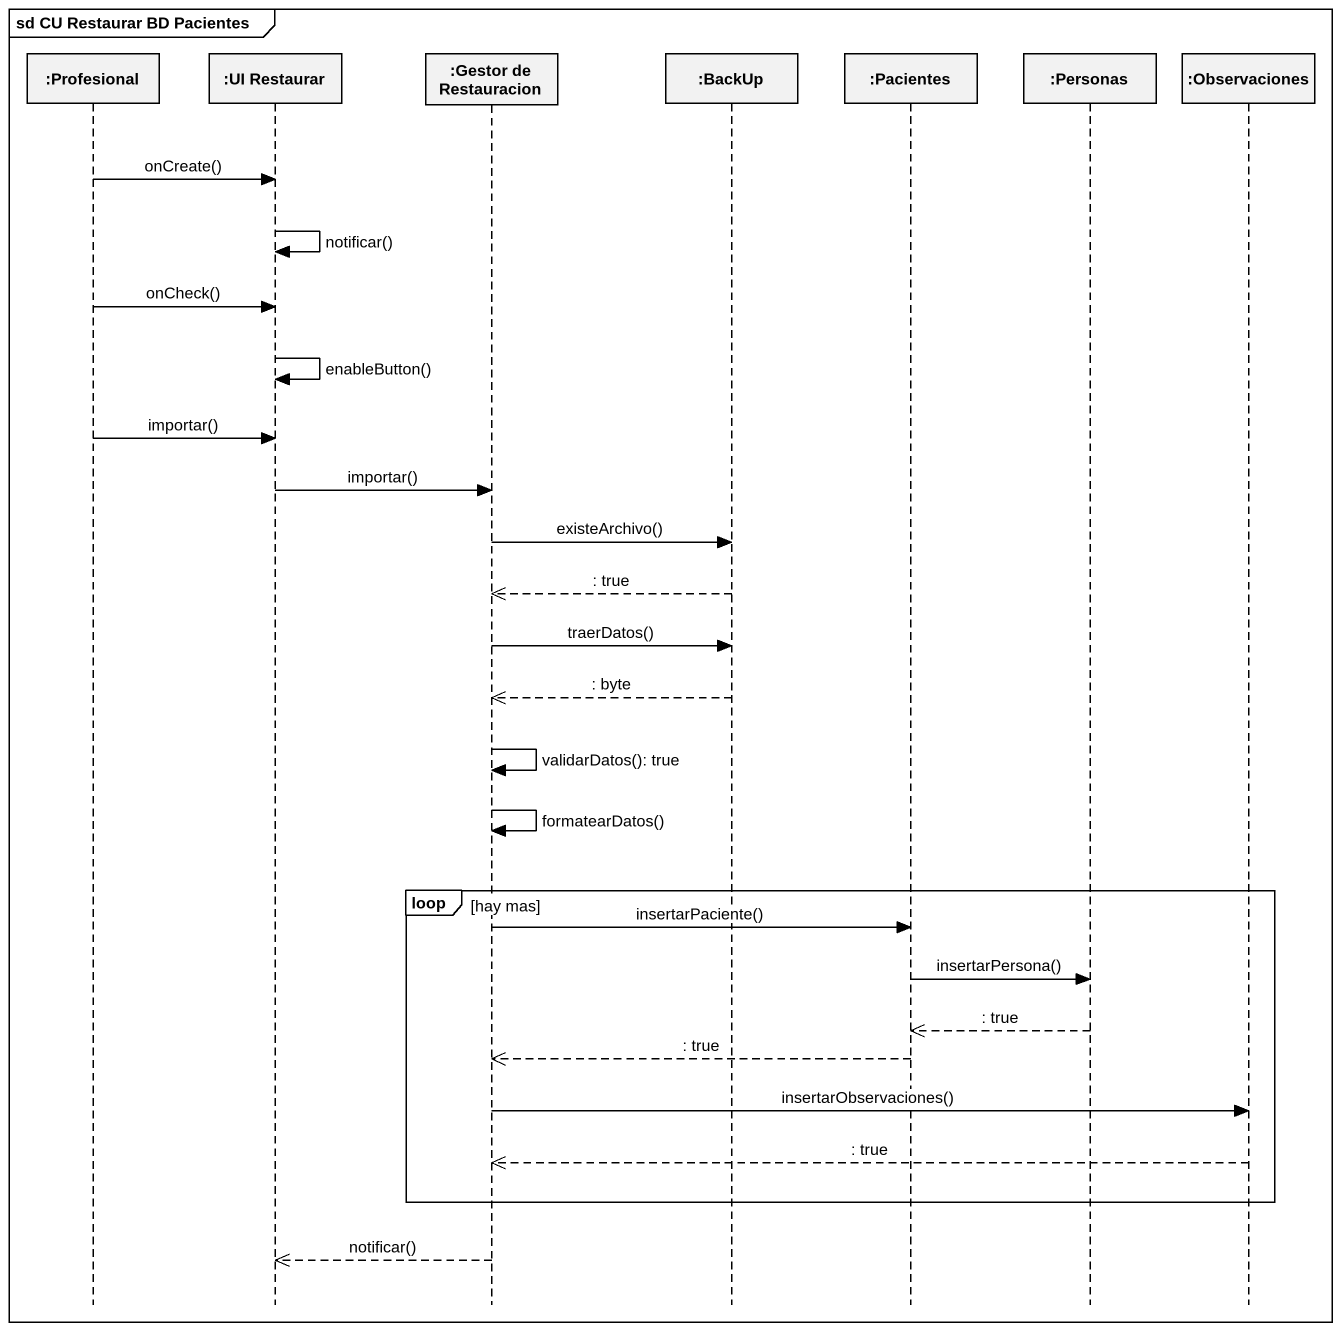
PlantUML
@startuml
mainframe sd CU Restaurar BD Pacientes
hide footbox
participant ":Profesional" as Profesional
participant ":UI Restaurar" as UI_Restaurar
participant ":Gestor de Restauracion" as Gestor_de_Restauracion
participant ":BackUp" as BackUp
participant ":Pacientes" as Pacientes
participant ":Personas" as Personas
participant ":Observaciones" as Observaciones

Profesional -> UI_Restaurar : onCreate()
UI_Restaurar -> UI_Restaurar : notificar()
Profesional -> UI_Restaurar : onCheck()
UI_Restaurar -> UI_Restaurar : enableButton()
Profesional -> UI_Restaurar : importar()
UI_Restaurar -> Gestor_de_Restauracion : importar()
Gestor_de_Restauracion -> BackUp : existeArchivo()
BackUp -->> Gestor_de_Restauracion : : true
Gestor_de_Restauracion -> BackUp : traerDatos()
BackUp -->> Gestor_de_Restauracion : : byte
Gestor_de_Restauracion -> Gestor_de_Restauracion : validarDatos(): true
Gestor_de_Restauracion -> Gestor_de_Restauracion : formatearDatos()
loop hay mas
  Gestor_de_Restauracion -> Pacientes : insertarPaciente()
  Pacientes -> Personas : insertarPersona()
  Personas -->> Pacientes : : true
  Pacientes -->> Gestor_de_Restauracion : : true
  Gestor_de_Restauracion -> Observaciones : insertarObservaciones()
  Observaciones -->> Gestor_de_Restauracion : : true
end
Gestor_de_Restauracion -->> UI_Restaurar : notificar()
@enduml
